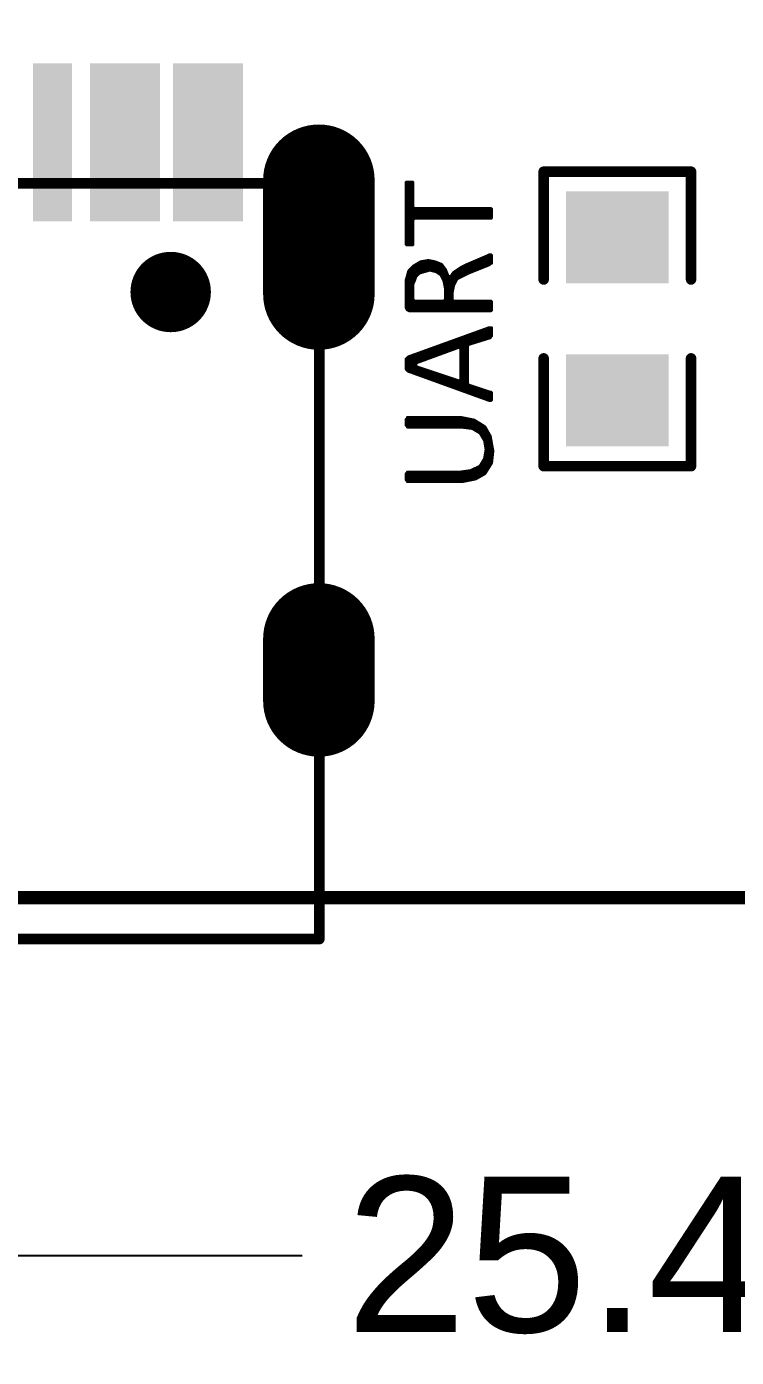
# Model space of a CAD drawing. Extents: x 17.8 to 58.4, y 21 to 93.6.
# Drawn here: x 32.4 to 39.25, y 20.96 to 33.81 of the extents above; entities that cross this region are included whole.
import ezdxf

# ---------------------------------------------------------------- set-up
doc = ezdxf.new("R2010")
doc.units = 0
doc.header["$MEASUREMENT"] = 0
doc.layers.get('0').update_dxf_attribs({"linetype": 'CONTINUOUS'})
doc.layers.get('Defpoints').update_dxf_attribs({"linetype": 'CONTINUOUS'})
doc.layers.add('SILKTOP_PHO', color=251, linetype='CONTINUOUS')
doc.styles.get("Standard").update_dxf_attribs({"font": 'arial.ttf'})
doc.dimstyles.get("Standard").update_dxf_attribs({"dimtxt": 1.5, "dimasz": 1.5, "dimexe": 0.18, "dimexo": 0, "dimgap": 0.5, "dimtad": 0, "dimtih": 1, "dimtoh": 1, "dimzin": 0, "dimdsep": 46, "dimtxsty": 'Standard', "dimcen": 0.09, "dimadec": 0, "dimazin": 0, "dimtfac": 1, "dimtofl": 0, "dimtmove": 2, "dimatfit": 3, "dimfxl": 1, "dimtolj": 1, "dimtzin": 0, "dimarcsym": 0})

# ---------------------------------------------------------------- blocks, each defined once
blk = doc.blocks.new('ROUND_1')
at = {"const_width": 0.0127}
blk.add_lwpolyline([(-0.00635, 0, 1), (0.00635, 0, 1)], format="xyb", close=True, dxfattribs=at)
blk = doc.blocks.new('ROUND_33')
at = {"const_width": 0.0508}
blk.add_lwpolyline([(-0.0254, 0, 1), (0.0254, 0, 1)], format="xyb", close=True, dxfattribs=at)
blk = doc.blocks.new('RECTANGLE_197')
blk.add_solid([(0.4953, 0.4445), (0.4953, -0.4445), (-0.4953, 0.4445), (-0.4953, -0.4445)])
blk = doc.blocks.new('RECTANGLE_35')
blk.add_solid([(0.188086, 0.763142), (0.188086, -0.763142), (-0.188086, 0.763142), (-0.188086, -0.763142)])
blk = doc.blocks.new('OBLONG_16')
at = {"const_width": 1.076196}
blk.add_lwpolyline([(0, 0.299974), (0, -0.299974)], dxfattribs=at)
at = {"const_width": 0.538098}
for points in [[(-0.269048, 0.299974, 1), (0.269048, 0.299974, 1)], [(-0.269048, -0.299974, 1), (0.269048, -0.299974, 1)]]:
    blk.add_lwpolyline(points, format="xyb", close=True, dxfattribs=at)
blk = doc.blocks.new('OBLONG_17')
at = {"const_width": 1.076196}
blk.add_lwpolyline([(0, 0.550038), (0, -0.550038)], dxfattribs=at)
at = {"const_width": 0.538098}
for points in [[(-0.269048, 0.550038, 1), (0.269048, 0.550038, 1)], [(-0.269048, -0.550038, 1), (0.269048, -0.550038, 1)]]:
    blk.add_lwpolyline(points, format="xyb", close=True, dxfattribs=at)
blk = doc.blocks.new('ROUND_265')
at = {"const_width": 0.388112}
blk.add_lwpolyline([(-0.194056, 0, 1), (0.194056, 0, 1)], format="xyb", close=True, dxfattribs=at)
blk = doc.blocks.new('*D61')
at = {"color": 0, "linetype": 'Continuous', "lineweight": -2}
for p, q in [((25.4, 51.3), (25.4, 21.764)), ((50.8, 51.3), (50.8, 21.764)), ((26.9, 21.944), (35.059, 21.944)), ((49.3, 21.944), (41.141, 21.944))]:
    blk.add_line(p, q, dxfattribs=at)
at = {"color": 0, "linetype": 'Continuous'}
for points in [[(26.9, 22.194), (26.9, 21.694), (25.4, 21.944)], [(49.3, 22.194), (49.3, 21.694), (50.8, 21.944)]]:
    blk.add_solid(points, dxfattribs=at)
at = {"layer": 'Defpoints', "color": 0, "linetype": 'Continuous'}
for p in [(25.4, 51.3), (50.8, 51.3), (50.8, 21.944)]:
    blk.add_point(p, dxfattribs=at)
at = {"color": 0, "linetype": 'Continuous', "insert": (38.1, 21.944), "char_height": 1.5, "attachment_point": 5}
blk.add_mtext('\\A1;25.40', dxfattribs=at)

msp = doc.modelspace()

# ---------------------------------------------------------------- linework, layer by layer
at = {"const_width": 0.127}
msp.add_lwpolyline([(25.900126, 25.4), (50.299874, 25.4)], dxfattribs=at)
at = {"layer": 'SILKTOP_PHO'}
for points, const_width in [([(38.8112, 32.412432), (37.3888, 32.412432)], 0.1016), ([(37.3888, 32.412432), (37.3888, 31.371032)], 0.1016), ([(38.8112, 31.371032), (38.8112, 32.412432)], 0.1016), ([(35.224974, 32.29991), (26.575004, 32.29991)], 0.1016), ([(35.224974, 24.99995), (35.224974, 32.29991)], 0.1016), ([(36.066222, 32.314134), (36.060126, 32.308038)], 0.0254), ([(36.060126, 32.308038), (36.060126, 31.709614)], 0.0254), ([(36.123372, 32.314134), (36.066222, 32.314134)], 0.0254), ([(36.068, 31.703518), (36.068, 32.314134)], 0.0254), ([(36.0934, 31.703518), (36.0934, 32.314134)], 0.0254), ([(36.1188, 31.703518), (36.1188, 32.314134)], 0.0254), ([(36.129468, 32.308038), (36.123372, 32.314134)], 0.0254), ([(36.129468, 32.069786), (36.129468, 32.308038)], 0.0254), ([(36.142168, 32.057086), (36.129468, 32.069786)], 0.0254), ([(36.881308, 32.057086), (36.142168, 32.057086)], 0.0254), ([(36.1442, 31.960566), (36.1442, 32.057086)], 0.0254), ([(36.1696, 31.960566), (36.1696, 32.057086)], 0.0254), ([(36.195, 31.960566), (36.195, 32.057086)], 0.0254), ([(36.2204, 31.960566), (36.2204, 32.057086)], 0.0254), ([(36.2458, 31.960566), (36.2458, 32.057086)], 0.0254), ([(36.2712, 31.960566), (36.2712, 32.057086)], 0.0254), ([(36.2966, 31.960566), (36.2966, 32.057086)], 0.0254), ([(36.322, 31.960566), (36.322, 32.057086)], 0.0254), ([(36.3474, 31.960566), (36.3474, 32.057086)], 0.0254), ([(36.3728, 31.960566), (36.3728, 32.057086)], 0.0254), ([(36.3982, 31.960566), (36.3982, 32.057086)], 0.0254), ([(36.4236, 31.960566), (36.4236, 32.057086)], 0.0254), ([(36.449, 31.960566), (36.449, 32.057086)], 0.0254), ([(36.4744, 31.960566), (36.4744, 32.057086)], 0.0254), ([(36.4998, 31.960566), (36.4998, 32.057086)], 0.0254), ([(36.5252, 31.960566), (36.5252, 32.057086)], 0.0254), ([(36.5506, 31.960566), (36.5506, 32.057086)], 0.0254), ([(36.576, 31.960566), (36.576, 32.057086)], 0.0254), ([(36.6014, 31.960566), (36.6014, 32.057086)], 0.0254), ([(36.6268, 31.960566), (36.6268, 32.057086)], 0.0254), ([(36.6522, 31.960566), (36.6522, 32.057086)], 0.0254), ([(36.6776, 31.960566), (36.6776, 32.057086)], 0.0254), ([(36.703, 31.960566), (36.703, 32.057086)], 0.0254), ([(36.7284, 31.960566), (36.7284, 32.057086)], 0.0254), ([(36.7538, 31.960566), (36.7538, 32.057086)], 0.0254), ([(36.7792, 31.960566), (36.7792, 32.057086)], 0.0254), ([(36.8046, 31.960566), (36.8046, 32.057086)], 0.0254), ([(36.83, 31.960566), (36.83, 32.057086)], 0.0254), ([(36.8554, 31.960566), (36.8554, 32.057086)], 0.0254), ([(36.8808, 31.960566), (36.8808, 32.057086)], 0.0254), ([(36.887404, 32.05099), (36.881308, 32.057086)], 0.0254), ([(36.887404, 31.966662), (36.887404, 32.05099)], 0.0254), ([(36.129468, 31.947866), (36.142168, 31.960566)], 0.0254), ([(36.129468, 31.709614), (36.129468, 31.947866)], 0.0254), ([(36.142168, 31.960566), (36.881308, 31.960566)], 0.0254), ([(36.881308, 31.960566), (36.887404, 31.966662)], 0.0254), ([(36.060126, 31.709614), (36.066222, 31.703518)], 0.0254), ([(36.066222, 31.703518), (36.123372, 31.703518)], 0.0254), ([(36.123372, 31.703518), (36.129468, 31.709614)], 0.0254), ([(36.862512, 31.610554), (36.838128, 31.598362)], 0.0254), ([(36.881308, 31.610554), (36.862512, 31.610554)], 0.0254), ([(36.8808, 31.526226), (36.8808, 31.610554)], 0.0254), ([(36.887404, 31.604458), (36.881308, 31.610554)], 0.0254), ([(36.13658, 31.50489), (36.08578, 31.45409)], 0.0254), ([(36.1188, 31.067502), (36.1188, 31.48711)], 0.0254), ([(36.200842, 31.543244), (36.13658, 31.50489)], 0.0254), ([(36.1442, 31.358078), (36.1442, 31.509462)], 0.0254), ([(36.1696, 31.411418), (36.1696, 31.524702)], 0.0254), ([(36.195, 31.433008), (36.195, 31.539942)], 0.0254), ([(36.277296, 31.556198), (36.200842, 31.543244)], 0.0254), ([(36.2204, 31.44012), (36.2204, 31.546546)], 0.0254), ([(36.2458, 31.447486), (36.2458, 31.550864)], 0.0254), ([(36.2712, 31.454852), (36.2712, 31.555182)], 0.0254), ([(36.341558, 31.543244), (36.277296, 31.556198)], 0.0254), ([(36.2966, 31.458916), (36.2966, 31.552134)], 0.0254), ([(36.322, 31.452566), (36.322, 31.547054)], 0.0254), ([(36.404804, 31.517844), (36.341558, 31.543244)], 0.0254), ([(36.3474, 31.446216), (36.3474, 31.540958)], 0.0254), ([(36.3728, 31.430468), (36.3728, 31.530798)], 0.0254), ([(36.3982, 31.410148), (36.3982, 31.520638)], 0.0254), ([(36.442142, 31.46806), (36.404804, 31.517844)], 0.0254), ([(36.4236, 31.359348), (36.4236, 31.492952)], 0.0254), ([(36.59505, 31.490412), (36.516818, 31.438088)], 0.0254), ([(36.648136, 31.516828), (36.59505, 31.490412)], 0.0254), ([(36.6014, 31.399988), (36.6014, 31.49346)], 0.0254), ([(36.6268, 31.412688), (36.6268, 31.50616)], 0.0254), ([(36.837366, 31.597854), (36.648136, 31.516828)], 0.0254), ([(36.6522, 31.425388), (36.6522, 31.518606)], 0.0254), ([(36.665154, 31.431992), (36.865814, 31.512256)], 0.0254), ([(36.6776, 31.436818), (36.6776, 31.529528)], 0.0254), ([(36.703, 31.446978), (36.703, 31.54045)], 0.0254), ([(36.7284, 31.457138), (36.7284, 31.551372)], 0.0254), ([(36.7538, 31.467298), (36.7538, 31.56204)], 0.0254), ([(36.7792, 31.477458), (36.7792, 31.572962)], 0.0254), ([(36.8046, 31.487618), (36.8046, 31.583884)], 0.0254), ([(36.83, 31.497778), (36.83, 31.594806)], 0.0254), ([(36.838128, 31.598362), (36.837366, 31.597854)], 0.0254), ([(36.8554, 31.507938), (36.8554, 31.606998)], 0.0254), ([(36.865814, 31.512256), (36.877498, 31.52394)], 0.0254), ([(36.877498, 31.52394), (36.886388, 31.527496)], 0.0254), ([(36.886388, 31.527496), (36.887404, 31.527496)], 0.0254), ([(36.887404, 31.527496), (36.887404, 31.604458)], 0.0254), ([(36.08578, 31.45409), (36.060126, 31.364174)], 0.0254), ([(36.060126, 31.364174), (36.060126, 31.098236)], 0.0254), ([(36.068, 31.082742), (36.068, 31.39186)], 0.0254), ([(36.0934, 31.067502), (36.0934, 31.46171)], 0.0254), ([(36.130738, 31.331154), (36.143946, 31.357316)], 0.0254), ([(36.143946, 31.357316), (36.157154, 31.397194)], 0.0254), ([(36.157154, 31.397194), (36.160202, 31.40202)], 0.0254), ([(36.160202, 31.40202), (36.18738, 31.429198)], 0.0254), ([(36.18738, 31.429198), (36.192714, 31.432246)], 0.0254), ([(36.192714, 31.432246), (36.287456, 31.459424)], 0.0254), ([(36.287456, 31.459424), (36.29406, 31.459424)], 0.0254), ([(36.29406, 31.459424), (36.348162, 31.445962)], 0.0254), ([(36.348162, 31.445962), (36.352226, 31.444184)], 0.0254), ([(36.352226, 31.444184), (36.392866, 31.41726)], 0.0254), ([(36.392866, 31.41726), (36.397184, 31.41218)], 0.0254), ([(36.397184, 31.41218), (36.424108, 31.358078)], 0.0254), ([(36.424108, 31.358078), (36.425378, 31.35503)], 0.0254), ([(36.425378, 31.35503), (36.43884, 31.287212)], 0.0254), ([(36.468812, 31.40202), (36.442142, 31.46806)], 0.0254), ([(36.449, 31.067502), (36.449, 31.451042)], 0.0254), ([(36.491164, 31.39948), (36.468812, 31.40202)], 0.0254), ([(36.4744, 31.067502), (36.4744, 31.395416)], 0.0254), ([(36.516818, 31.438088), (36.491164, 31.39948)], 0.0254), ([(36.4998, 31.067502), (36.4998, 31.412688)], 0.0254), ([(36.523168, 31.317438), (36.550346, 31.371794)], 0.0254), ([(36.5252, 31.321502), (36.5252, 31.443676)], 0.0254), ([(36.550346, 31.371794), (36.555934, 31.377382)], 0.0254), ([(36.5506, 31.372302), (36.5506, 31.460694)], 0.0254), ([(36.555934, 31.377382), (36.664138, 31.431484)], 0.0254), ([(36.576, 31.387288), (36.576, 31.477458)], 0.0254), ([(36.664138, 31.431484), (36.665154, 31.431992)], 0.0254), ([(36.129468, 31.325312), (36.130738, 31.331154)], 0.0254), ([(36.129468, 31.176468), (36.129468, 31.325312)], 0.0254), ([(36.43884, 31.287212), (36.439094, 31.284926)], 0.0254), ([(36.439094, 31.284926), (36.439094, 31.176468)], 0.0254), ([(36.508436, 31.244286), (36.50869, 31.246826)], 0.0254), ([(36.508436, 31.176468), (36.508436, 31.244286)], 0.0254), ([(36.50869, 31.246826), (36.522152, 31.31439)], 0.0254), ([(36.522152, 31.31439), (36.523168, 31.317438)], 0.0254), ([(36.060126, 31.098236), (36.07054, 31.077662)], 0.0254), ([(36.142168, 31.163768), (36.129468, 31.176468)], 0.0254), ([(36.426394, 31.163768), (36.142168, 31.163768)], 0.0254), ([(36.1442, 31.067502), (36.1442, 31.163768)], 0.0254), ([(36.1696, 31.067502), (36.1696, 31.163768)], 0.0254), ([(36.195, 31.067502), (36.195, 31.163768)], 0.0254), ([(36.2204, 31.067502), (36.2204, 31.163768)], 0.0254), ([(36.2458, 31.067502), (36.2458, 31.163768)], 0.0254), ([(36.2712, 31.067502), (36.2712, 31.163768)], 0.0254), ([(36.2966, 31.067502), (36.2966, 31.163768)], 0.0254), ([(36.322, 31.067502), (36.322, 31.163768)], 0.0254), ([(36.3474, 31.067502), (36.3474, 31.163768)], 0.0254), ([(36.3728, 31.067502), (36.3728, 31.163768)], 0.0254), ([(36.3982, 31.067502), (36.3982, 31.163768)], 0.0254), ([(36.4236, 31.067502), (36.4236, 31.163768)], 0.0254), ([(36.439094, 31.176468), (36.426394, 31.163768)], 0.0254), ([(36.521136, 31.163768), (36.508436, 31.176468)], 0.0254), ([(36.881308, 31.163768), (36.521136, 31.163768)], 0.0254), ([(36.5252, 31.067502), (36.5252, 31.163768)], 0.0254), ([(36.5506, 31.067502), (36.5506, 31.163768)], 0.0254), ([(36.576, 31.067502), (36.576, 31.163768)], 0.0254), ([(36.6014, 31.067502), (36.6014, 31.163768)], 0.0254), ([(36.6268, 31.067502), (36.6268, 31.163768)], 0.0254), ([(36.6522, 31.067502), (36.6522, 31.163768)], 0.0254), ([(36.6776, 31.067502), (36.6776, 31.163768)], 0.0254), ([(36.703, 31.067502), (36.703, 31.163768)], 0.0254), ([(36.7284, 31.067502), (36.7284, 31.163768)], 0.0254), ([(36.7538, 31.067502), (36.7538, 31.163768)], 0.0254), ([(36.7792, 31.067502), (36.7792, 31.163768)], 0.0254), ([(36.8046, 31.067502), (36.8046, 31.163768)], 0.0254), ([(36.83, 31.067502), (36.83, 31.163768)], 0.0254), ([(36.8554, 31.067502), (36.8554, 31.163768)], 0.0254), ([(36.8808, 31.067502), (36.8808, 31.163768)], 0.0254), ([(36.887404, 31.157672), (36.881308, 31.163768)], 0.0254), ([(36.887404, 31.073598), (36.887404, 31.157672)], 0.0254), ([(36.07054, 31.077662), (36.091114, 31.067502)], 0.0254), ([(36.091114, 31.067502), (36.881308, 31.067502)], 0.0254), ([(36.881308, 31.067502), (36.887404, 31.073598)], 0.0254), ([(36.86175, 30.90672), (36.081462, 30.624272)], 0.0254), ([(36.6776, 30.745684), (36.6776, 30.840172)], 0.0254), ([(36.703, 30.753558), (36.703, 30.849316)], 0.0254), ([(36.7284, 30.761432), (36.7284, 30.85846)], 0.0254), ([(36.7538, 30.76956), (36.7538, 30.867604)], 0.0254), ([(36.7792, 30.777434), (36.7792, 30.877002)], 0.0254), ([(36.8046, 30.785308), (36.8046, 30.886146)], 0.0254), ([(36.83, 30.793182), (36.83, 30.89529)], 0.0254), ([(36.8554, 30.80131), (36.8554, 30.904434)], 0.0254), ([(36.887404, 30.90672), (36.86175, 30.90672)], 0.0254), ([(36.8808, 30.822646), (36.8808, 30.90672)], 0.0254), ([(36.887404, 30.823916), (36.887404, 30.90672)], 0.0254), ([(36.164774, 30.565852), (36.57092, 30.71495)], 0.0254), ([(36.322, 30.62351), (36.322, 30.711394)], 0.0254), ([(36.3474, 30.632908), (36.3474, 30.720538)], 0.0254), ([(36.3728, 30.642306), (36.3728, 30.729682)], 0.0254), ([(36.3982, 30.65145), (36.3982, 30.738826)], 0.0254), ([(36.4236, 30.660848), (36.4236, 30.748224)], 0.0254), ([(36.449, 30.670246), (36.449, 30.757368)], 0.0254), ([(36.4744, 30.67939), (36.4744, 30.766512)], 0.0254), ([(36.4998, 30.688788), (36.4998, 30.775656)], 0.0254), ([(36.5252, 30.698186), (36.5252, 30.7848)], 0.0254), ([(36.5506, 30.70733), (36.5506, 30.794198)], 0.0254), ([(36.57092, 30.71495), (36.587938, 30.703012)], 0.0254), ([(36.576, 30.715712), (36.576, 30.803342)], 0.0254), ([(36.6014, 30.295596), (36.6014, 30.812486)], 0.0254), ([(36.6268, 30.286452), (36.6268, 30.82163)], 0.0254), ([(36.6522, 30.277308), (36.6522, 30.831028)], 0.0254), ([(36.65728, 30.729936), (36.66617, 30.742128)], 0.0254), ([(36.65728, 30.364684), (36.65728, 30.729936)], 0.0254), ([(36.66617, 30.742128), (36.873688, 30.806898)], 0.0254), ([(36.873688, 30.811216), (36.886388, 30.823916)], 0.0254), ([(36.873688, 30.806898), (36.873688, 30.811216)], 0.0254), ([(36.886388, 30.823916), (36.887404, 30.823916)], 0.0254), ([(36.081462, 30.624272), (36.060126, 30.602936)], 0.0254), ([(36.060126, 30.602936), (36.060126, 30.505146)], 0.0254), ([(36.068, 30.497272), (36.068, 30.61081)], 0.0254), ([(36.0934, 30.479492), (36.0934, 30.62859)], 0.0254), ([(36.1188, 30.470348), (36.1188, 30.637734)], 0.0254), ([(36.1442, 30.461204), (36.1442, 30.646878)], 0.0254), ([(36.1696, 30.56763), (36.1696, 30.656276)], 0.0254), ([(36.195, 30.577028), (36.195, 30.66542)], 0.0254), ([(36.2204, 30.586426), (36.2204, 30.674564)], 0.0254), ([(36.2458, 30.59557), (36.2458, 30.683708)], 0.0254), ([(36.2712, 30.604968), (36.2712, 30.692852)], 0.0254), ([(36.2966, 30.614366), (36.2966, 30.70225)], 0.0254), ([(36.587938, 30.703012), (36.587938, 30.40507)], 0.0254), ([(37.3888, 29.567632), (37.3888, 30.609032)], 0.1016), ([(38.8112, 30.609032), (38.8112, 29.567632)], 0.1016), ([(36.060126, 30.505146), (36.081462, 30.48381)], 0.0254), ([(36.081462, 30.48381), (36.86175, 30.201362)], 0.0254), ([(36.156646, 30.554168), (36.164774, 30.565852)], 0.0254), ([(36.156646, 30.540452), (36.156646, 30.554168)], 0.0254), ([(36.165282, 30.528514), (36.156646, 30.540452)], 0.0254), ([(36.571174, 30.393132), (36.165282, 30.528514)], 0.0254), ([(36.1696, 30.451806), (36.1696, 30.52699)], 0.0254), ([(36.195, 30.442662), (36.195, 30.518608)], 0.0254), ([(36.2204, 30.433518), (36.2204, 30.509972)], 0.0254), ([(36.2458, 30.424374), (36.2458, 30.50159)], 0.0254), ([(36.2712, 30.41523), (36.2712, 30.493208)], 0.0254), ([(36.2966, 30.405832), (36.2966, 30.484572)], 0.0254), ([(36.322, 30.396688), (36.322, 30.47619)], 0.0254), ([(36.3474, 30.387544), (36.3474, 30.467808)], 0.0254), ([(36.3728, 30.3784), (36.3728, 30.459172)], 0.0254), ([(36.3982, 30.369256), (36.3982, 30.45079)], 0.0254), ([(36.4236, 30.359858), (36.4236, 30.442408)], 0.0254), ([(36.449, 30.350714), (36.449, 30.433772)], 0.0254), ([(36.4744, 30.34157), (36.4744, 30.42539)], 0.0254), ([(36.4998, 30.332426), (36.4998, 30.417008)], 0.0254), ([(36.5252, 30.323282), (36.5252, 30.408372)], 0.0254), ([(36.5506, 30.313884), (36.5506, 30.39999)], 0.0254), ([(36.587938, 30.40507), (36.571174, 30.393132)], 0.0254), ([(36.576, 30.30474), (36.576, 30.392624)], 0.0254), ([(36.665916, 30.352492), (36.65728, 30.364684)], 0.0254), ([(36.868862, 30.284928), (36.665916, 30.352492)], 0.0254), ([(36.6776, 30.26791), (36.6776, 30.348682)], 0.0254), ([(36.703, 30.258766), (36.703, 30.3403)], 0.0254), ([(36.7284, 30.249622), (36.7284, 30.331664)], 0.0254), ([(36.7538, 30.240478), (36.7538, 30.323282)], 0.0254), ([(36.7792, 30.231334), (36.7792, 30.3149)], 0.0254), ([(36.8046, 30.221936), (36.8046, 30.306264)], 0.0254), ([(36.83, 30.212792), (36.83, 30.297882)], 0.0254), ([(36.8554, 30.203648), (36.8554, 30.2895)], 0.0254), ([(36.86175, 30.201362), (36.881308, 30.201362)], 0.0254), ([(36.872926, 30.284166), (36.868862, 30.284928)], 0.0254), ([(36.881308, 30.284166), (36.872926, 30.284166)], 0.0254), ([(36.8808, 30.201362), (36.8808, 30.284166)], 0.0254), ([(36.887404, 30.27807), (36.881308, 30.284166)], 0.0254), ([(36.881308, 30.201362), (36.887404, 30.207458)], 0.0254), ([(36.887404, 30.207458), (36.887404, 30.27807)], 0.0254), ([(36.070032, 30.030928), (36.060126, 30.021022)], 0.0254), ([(36.060126, 30.021022), (36.060126, 29.963872)], 0.0254), ([(36.060126, 29.963872), (36.070032, 29.953966)], 0.0254), ([(36.068, 29.955998), (36.068, 30.028896)], 0.0254), ([(36.073588, 30.039818), (36.070032, 30.030928)], 0.0254), ([(36.070032, 29.953966), (36.073588, 29.945076)], 0.0254), ([(36.58743, 30.04058), (36.073588, 30.04058)], 0.0254), ([(36.073588, 30.04058), (36.073588, 30.039818)], 0.0254), ([(36.073588, 29.945076), (36.073588, 29.944314)], 0.0254), ([(36.073588, 29.944314), (36.5887, 29.944314)], 0.0254), ([(36.0934, 29.944314), (36.0934, 30.04058)], 0.0254), ([(36.1188, 29.944314), (36.1188, 30.04058)], 0.0254), ([(36.1442, 29.944314), (36.1442, 30.04058)], 0.0254), ([(36.1696, 29.944314), (36.1696, 30.04058)], 0.0254), ([(36.195, 29.944314), (36.195, 30.04058)], 0.0254), ([(36.2204, 29.944314), (36.2204, 30.04058)], 0.0254), ([(36.2458, 29.944314), (36.2458, 30.04058)], 0.0254), ([(36.2712, 29.944314), (36.2712, 30.04058)], 0.0254), ([(36.2966, 29.944314), (36.2966, 30.04058)], 0.0254), ([(36.322, 29.944314), (36.322, 30.04058)], 0.0254), ([(36.3474, 29.944314), (36.3474, 30.04058)], 0.0254), ([(36.3728, 29.944314), (36.3728, 30.04058)], 0.0254), ([(36.3982, 29.944314), (36.3982, 30.04058)], 0.0254), ([(36.4236, 29.944314), (36.4236, 30.04058)], 0.0254), ([(36.449, 29.944314), (36.449, 30.04058)], 0.0254), ([(36.4744, 29.944314), (36.4744, 30.04058)], 0.0254), ([(36.4998, 29.944314), (36.4998, 30.04058)], 0.0254), ([(36.5252, 29.944314), (36.5252, 30.04058)], 0.0254), ([(36.5506, 29.944314), (36.5506, 30.04058)], 0.0254), ([(36.576, 29.944314), (36.576, 30.04058)], 0.0254), ([(36.719256, 30.014164), (36.58743, 30.04058)], 0.0254), ([(36.5887, 29.944314), (36.590224, 29.94406)], 0.0254), ([(36.590224, 29.94406), (36.698682, 29.930598)], 0.0254), ([(36.6014, 29.94279), (36.6014, 30.037786)], 0.0254), ([(36.6268, 29.939488), (36.6268, 30.032706)], 0.0254), ([(36.6522, 29.93644), (36.6522, 30.027626)], 0.0254), ([(36.6776, 29.933138), (36.6776, 30.022546)], 0.0254), ([(36.703, 29.929328), (36.703, 30.017466)], 0.0254), ([(36.822888, 29.949648), (36.719256, 30.014164)], 0.0254), ([(36.7284, 29.914088), (36.7284, 30.008576)], 0.0254), ([(36.7538, 29.898848), (36.7538, 29.992828)], 0.0254), ([(36.7792, 29.877766), (36.7792, 29.976826)], 0.0254), ([(36.8046, 29.835602), (36.8046, 29.961078)], 0.0254), ([(36.87445, 29.859478), (36.822888, 29.949648)], 0.0254), ([(36.83, 29.738574), (36.83, 29.937202)], 0.0254), ([(36.698682, 29.930598), (36.703508, 29.92882)], 0.0254), ([(36.703508, 29.92882), (36.771326, 29.88818)], 0.0254), ([(36.771326, 29.88818), (36.775644, 29.883862)], 0.0254), ([(36.775644, 29.883862), (36.816284, 29.816298)], 0.0254), ([(36.816284, 29.816298), (36.817808, 29.811726)], 0.0254), ([(36.817808, 29.811726), (36.83127, 29.7307)], 0.0254), ([(36.8554, 29.545788), (36.8554, 29.892752)], 0.0254), ([(36.900612, 29.714444), (36.87445, 29.859478)], 0.0254), ([(36.8808, 29.586428), (36.8808, 29.824172)], 0.0254), ([(36.83127, 29.726382), (36.817808, 29.645356)], 0.0254), ([(36.83, 29.505148), (36.83, 29.718508)], 0.0254), ([(36.83127, 29.7307), (36.83127, 29.726382)], 0.0254), ([(36.887658, 29.597604), (36.900612, 29.714444)], 0.0254), ([(36.77031, 29.568394), (36.68903, 29.527754)], 0.0254), ([(36.7538, 29.454602), (36.7538, 29.560012)], 0.0254), ([(36.775644, 29.57322), (36.77031, 29.568394)], 0.0254), ([(36.816284, 29.640784), (36.775644, 29.57322)], 0.0254), ([(36.7792, 29.469334), (36.7792, 29.579316)], 0.0254), ([(36.8046, 29.483812), (36.8046, 29.62148)], 0.0254), ([(36.817808, 29.645356), (36.816284, 29.640784)], 0.0254), ([(36.823142, 29.49448), (36.887658, 29.597604)], 0.0254), ([(38.8112, 29.567632), (37.3888, 29.567632)], 0.1016), ([(36.070032, 29.503116), (36.060126, 29.49321)], 0.0254), ([(36.060126, 29.49321), (36.060126, 29.43606)], 0.0254), ([(36.060126, 29.43606), (36.070032, 29.426154)], 0.0254), ([(36.068, 29.428186), (36.068, 29.501084)], 0.0254), ([(36.073588, 29.512006), (36.070032, 29.503116)], 0.0254), ([(36.070032, 29.426154), (36.073588, 29.417264)], 0.0254), ([(36.5887, 29.512768), (36.073588, 29.512768)], 0.0254), ([(36.073588, 29.512768), (36.073588, 29.512006)], 0.0254), ([(36.0934, 29.416502), (36.0934, 29.512768)], 0.0254), ([(36.1188, 29.416502), (36.1188, 29.512768)], 0.0254), ([(36.1442, 29.416502), (36.1442, 29.512768)], 0.0254), ([(36.1696, 29.416502), (36.1696, 29.512768)], 0.0254), ([(36.195, 29.416502), (36.195, 29.512768)], 0.0254), ([(36.2204, 29.416502), (36.2204, 29.512768)], 0.0254), ([(36.2458, 29.416502), (36.2458, 29.512768)], 0.0254), ([(36.2712, 29.416502), (36.2712, 29.512768)], 0.0254), ([(36.2966, 29.416502), (36.2966, 29.512768)], 0.0254), ([(36.322, 29.416502), (36.322, 29.512768)], 0.0254), ([(36.3474, 29.416502), (36.3474, 29.512768)], 0.0254), ([(36.3728, 29.416502), (36.3728, 29.512768)], 0.0254), ([(36.3982, 29.416502), (36.3982, 29.512768)], 0.0254), ([(36.4236, 29.416502), (36.4236, 29.512768)], 0.0254), ([(36.449, 29.416502), (36.449, 29.512768)], 0.0254), ([(36.4744, 29.416502), (36.4744, 29.512768)], 0.0254), ([(36.4998, 29.416502), (36.4998, 29.512768)], 0.0254), ([(36.5252, 29.416502), (36.5252, 29.512768)], 0.0254), ([(36.5506, 29.416502), (36.5506, 29.512768)], 0.0254), ([(36.576, 29.416502), (36.576, 29.512768)], 0.0254), ([(36.590478, 29.513022), (36.5887, 29.512768)], 0.0254), ([(36.68522, 29.526484), (36.590478, 29.513022)], 0.0254), ([(36.601146, 29.416502), (36.732972, 29.442918)], 0.0254), ([(36.6014, 29.416502), (36.6014, 29.514546)], 0.0254), ([(36.6268, 29.421582), (36.6268, 29.518102)], 0.0254), ([(36.6522, 29.426662), (36.6522, 29.521912)], 0.0254), ([(36.6776, 29.431742), (36.6776, 29.525468)], 0.0254), ([(36.68903, 29.527754), (36.68522, 29.526484)], 0.0254), ([(36.703, 29.436822), (36.703, 29.534612)], 0.0254), ([(36.7284, 29.441902), (36.7284, 29.547312)], 0.0254), ([(36.732972, 29.442918), (36.823142, 29.49448)], 0.0254), ([(36.073588, 29.417264), (36.073588, 29.416502)], 0.0254), ([(36.073588, 29.416502), (36.601146, 29.416502)], 0.0254), ([(25.900126, 25.4), (50.299874, 25.4)], 0.127), ([(26.575004, 24.99995), (35.224974, 24.99995)], 0.1016)]:
    msp.add_lwpolyline(points, dxfattribs=dict(at, const_width=const_width))

# ---------------------------------------------------------------- block references
for name, p in [('RECTANGLE_35', (32.649922, 32.69488)), ('RECTANGLE_35', (33.200086, 32.69488)), ('RECTANGLE_35', (33.50006, 32.69488)), ('RECTANGLE_35', (33.999932, 32.69488)), ('RECTANGLE_35', (34.299906, 32.69488)), ('OBLONG_17', (35.219894, 31.779972)), ('RECTANGLE_197', (38.1, 31.777432)), ('ROUND_265', (33.789874, 31.249874)), ('RECTANGLE_197', (38.1, 30.202632)), ('OBLONG_16', (35.219894, 27.599894))]:
    msp.add_blockref(name, p)
for name, p in [('ROUND_33', (37.3888, 32.412432)), ('ROUND_33', (38.8112, 32.412432)), ('ROUND_33', (35.224974, 32.29991)), ('ROUND_1', (36.060126, 32.308038)), ('ROUND_1', (36.066222, 32.314134)), ('ROUND_1', (36.068, 32.314134)), ('ROUND_1', (36.0934, 32.314134)), ('ROUND_1', (36.1188, 32.314134)), ('ROUND_1', (36.123372, 32.314134)), ('ROUND_1', (36.129468, 32.308038)), ('ROUND_1', (36.129468, 32.069786)), ('ROUND_1', (36.142168, 32.057086)), ('ROUND_1', (36.1442, 32.057086)), ('ROUND_1', (36.1696, 32.057086)), ('ROUND_1', (36.195, 32.057086)), ('ROUND_1', (36.2204, 32.057086)), ('ROUND_1', (36.2458, 32.057086)), ('ROUND_1', (36.2712, 32.057086)), ('ROUND_1', (36.2966, 32.057086)), ('ROUND_1', (36.322, 32.057086)), ('ROUND_1', (36.3474, 32.057086)), ('ROUND_1', (36.3728, 32.057086)), ('ROUND_1', (36.3982, 32.057086)), ('ROUND_1', (36.4236, 32.057086)), ('ROUND_1', (36.449, 32.057086)), ('ROUND_1', (36.4744, 32.057086)), ('ROUND_1', (36.4998, 32.057086)), ('ROUND_1', (36.5252, 32.057086)), ('ROUND_1', (36.5506, 32.057086)), ('ROUND_1', (36.576, 32.057086)), ('ROUND_1', (36.6014, 32.057086)), ('ROUND_1', (36.6268, 32.057086)), ('ROUND_1', (36.6522, 32.057086)), ('ROUND_1', (36.6776, 32.057086)), ('ROUND_1', (36.703, 32.057086)), ('ROUND_1', (36.7284, 32.057086)), ('ROUND_1', (36.7538, 32.057086)), ('ROUND_1', (36.7792, 32.057086)), ('ROUND_1', (36.8046, 32.057086)), ('ROUND_1', (36.83, 32.057086)), ('ROUND_1', (36.8554, 32.057086)), ('ROUND_1', (36.8808, 32.057086)), ('ROUND_1', (36.881308, 32.057086)), ('ROUND_1', (36.887404, 32.05099)), ('ROUND_1', (36.887404, 32.05099)), ('ROUND_1', (36.129468, 31.947866)), ('ROUND_1', (36.142168, 31.960566)), ('ROUND_1', (36.1442, 31.960566)), ('ROUND_1', (36.1696, 31.960566)), ('ROUND_1', (36.195, 31.960566)), ('ROUND_1', (36.2204, 31.960566)), ('ROUND_1', (36.2458, 31.960566)), ('ROUND_1', (36.2712, 31.960566)), ('ROUND_1', (36.2966, 31.960566)), ('ROUND_1', (36.322, 31.960566)), ('ROUND_1', (36.3474, 31.960566)), ('ROUND_1', (36.3728, 31.960566)), ('ROUND_1', (36.3982, 31.960566)), ('ROUND_1', (36.4236, 31.960566)), ('ROUND_1', (36.449, 31.960566)), ('ROUND_1', (36.4744, 31.960566)), ('ROUND_1', (36.4998, 31.960566)), ('ROUND_1', (36.5252, 31.960566)), ('ROUND_1', (36.5506, 31.960566)), ('ROUND_1', (36.576, 31.960566)), ('ROUND_1', (36.6014, 31.960566)), ('ROUND_1', (36.6268, 31.960566)), ('ROUND_1', (36.6522, 31.960566)), ('ROUND_1', (36.6776, 31.960566)), ('ROUND_1', (36.703, 31.960566)), ('ROUND_1', (36.7284, 31.960566)), ('ROUND_1', (36.7538, 31.960566)), ('ROUND_1', (36.7792, 31.960566)), ('ROUND_1', (36.8046, 31.960566)), ('ROUND_1', (36.83, 31.960566)), ('ROUND_1', (36.8554, 31.960566)), ('ROUND_1', (36.8808, 31.960566)), ('ROUND_1', (36.881308, 31.960566)), ('ROUND_1', (36.887404, 31.966662)), ('ROUND_1', (36.060126, 31.709614)), ('ROUND_1', (36.066222, 31.703518)), ('ROUND_1', (36.068, 31.703518)), ('ROUND_1', (36.0934, 31.703518)), ('ROUND_1', (36.1188, 31.703518)), ('ROUND_1', (36.123372, 31.703518)), ('ROUND_1', (36.129468, 31.709614)), ('ROUND_1', (36.862512, 31.610554)), ('ROUND_1', (36.8808, 31.610554)), ('ROUND_1', (36.881308, 31.610554)), ('ROUND_1', (36.1188, 31.48711)), ('ROUND_1', (36.13658, 31.50489)), ('ROUND_1', (36.1442, 31.509462)), ('ROUND_1', (36.1696, 31.524702)), ('ROUND_1', (36.195, 31.539942)), ('ROUND_1', (36.200842, 31.543244)), ('ROUND_1', (36.2204, 31.546546)), ('ROUND_1', (36.2458, 31.550864)), ('ROUND_1', (36.2712, 31.555182)), ('ROUND_1', (36.277296, 31.556198)), ('ROUND_1', (36.2966, 31.552134)), ('ROUND_1', (36.322, 31.547054)), ('ROUND_1', (36.341558, 31.543244)), ('ROUND_1', (36.3474, 31.540958)), ('ROUND_1', (36.3728, 31.530798)), ('ROUND_1', (36.3982, 31.520638)), ('ROUND_1', (36.404804, 31.517844)), ('ROUND_1', (36.4236, 31.492952)), ('ROUND_1', (36.59505, 31.490412)), ('ROUND_1', (36.6014, 31.49346)), ('ROUND_1', (36.6268, 31.50616)), ('ROUND_1', (36.648136, 31.516828)), ('ROUND_1', (36.6522, 31.518606)), ('ROUND_1', (36.6776, 31.529528)), ('ROUND_1', (36.703, 31.54045)), ('ROUND_1', (36.7284, 31.551372)), ('ROUND_1', (36.7538, 31.56204)), ('ROUND_1', (36.7792, 31.572962)), ('ROUND_1', (36.8046, 31.583884)), ('ROUND_1', (36.8046, 31.487618)), ('ROUND_1', (36.83, 31.594806)), ('ROUND_1', (36.83, 31.497778)), ('ROUND_1', (36.837366, 31.597854)), ('ROUND_1', (36.838128, 31.598362)), ('ROUND_1', (36.8554, 31.606998)), ('ROUND_1', (36.8554, 31.507938)), ('ROUND_1', (36.865814, 31.512256)), ('ROUND_1', (36.877498, 31.52394)), ('ROUND_1', (36.8808, 31.526226)), ('ROUND_1', (36.886388, 31.527496)), ('ROUND_1', (36.887404, 31.604458)), ('ROUND_1', (36.887404, 31.604458)), ('ROUND_1', (36.887404, 31.527496)), ('ROUND_1', (36.060126, 31.364174)), ('ROUND_1', (36.068, 31.39186)), ('ROUND_1', (36.08578, 31.45409)), ('ROUND_1', (36.0934, 31.46171)), ('ROUND_1', (36.143946, 31.357316)), ('ROUND_1', (36.1442, 31.358078)), ('ROUND_1', (36.157154, 31.397194)), ('ROUND_1', (36.160202, 31.40202)), ('ROUND_1', (36.1696, 31.411418)), ('ROUND_1', (36.18738, 31.429198)), ('ROUND_1', (36.192714, 31.432246)), ('ROUND_1', (36.195, 31.433008)), ('ROUND_1', (36.2204, 31.44012)), ('ROUND_1', (36.2458, 31.447486)), ('ROUND_1', (36.2712, 31.454852)), ('ROUND_1', (36.287456, 31.459424)), ('ROUND_1', (36.29406, 31.459424)), ('ROUND_1', (36.2966, 31.458916)), ('ROUND_1', (36.322, 31.452566)), ('ROUND_1', (36.3474, 31.446216)), ('ROUND_1', (36.348162, 31.445962)), ('ROUND_1', (36.352226, 31.444184)), ('ROUND_1', (36.3728, 31.430468)), ('ROUND_1', (36.392866, 31.41726)), ('ROUND_1', (36.397184, 31.41218)), ('ROUND_1', (36.3982, 31.410148)), ('ROUND_1', (36.4236, 31.359348)), ('ROUND_1', (36.424108, 31.358078)), ('ROUND_1', (36.425378, 31.35503)), ('ROUND_1', (36.442142, 31.46806)), ('ROUND_1', (36.449, 31.451042)), ('ROUND_1', (36.468812, 31.40202)), ('ROUND_1', (36.4744, 31.395416)), ('ROUND_1', (36.491164, 31.39948)), ('ROUND_1', (36.4998, 31.412688)), ('ROUND_1', (36.516818, 31.438088)), ('ROUND_1', (36.5252, 31.443676)), ('ROUND_1', (36.550346, 31.371794)), ('ROUND_1', (36.5506, 31.460694)), ('ROUND_1', (36.5506, 31.372302)), ('ROUND_1', (36.555934, 31.377382)), ('ROUND_1', (36.576, 31.477458)), ('ROUND_1', (36.576, 31.387288)), ('ROUND_1', (36.6014, 31.399988)), ('ROUND_1', (36.6268, 31.412688)), ('ROUND_1', (36.6522, 31.425388)), ('ROUND_1', (36.664138, 31.431484)), ('ROUND_1', (36.665154, 31.431992)), ('ROUND_1', (36.6776, 31.436818)), ('ROUND_1', (36.703, 31.446978)), ('ROUND_1', (36.7284, 31.457138)), ('ROUND_1', (36.7538, 31.467298)), ('ROUND_1', (36.7792, 31.477458)), ('ROUND_33', (37.3888, 31.371032)), ('ROUND_33', (38.8112, 31.371032)), ('ROUND_1', (36.129468, 31.325312)), ('ROUND_1', (36.130738, 31.331154)), ('ROUND_1', (36.43884, 31.287212)), ('ROUND_1', (36.439094, 31.284926)), ('ROUND_1', (36.439094, 31.284926)), ('ROUND_1', (36.508436, 31.244286)), ('ROUND_1', (36.50869, 31.246826)), ('ROUND_1', (36.522152, 31.31439)), ('ROUND_1', (36.523168, 31.317438)), ('ROUND_1', (36.523168, 31.317438)), ('ROUND_1', (36.5252, 31.321502)), ('ROUND_1', (36.060126, 31.098236)), ('ROUND_1', (36.129468, 31.176468)), ('ROUND_1', (36.142168, 31.163768)), ('ROUND_1', (36.1442, 31.163768)), ('ROUND_1', (36.1696, 31.163768)), ('ROUND_1', (36.195, 31.163768)), ('ROUND_1', (36.2204, 31.163768)), ('ROUND_1', (36.2458, 31.163768)), ('ROUND_1', (36.2712, 31.163768)), ('ROUND_1', (36.2966, 31.163768)), ('ROUND_1', (36.322, 31.163768)), ('ROUND_1', (36.3474, 31.163768)), ('ROUND_1', (36.3728, 31.163768)), ('ROUND_1', (36.3982, 31.163768)), ('ROUND_1', (36.4236, 31.163768)), ('ROUND_1', (36.426394, 31.163768)), ('ROUND_1', (36.439094, 31.176468)), ('ROUND_1', (36.508436, 31.176468)), ('ROUND_1', (36.521136, 31.163768)), ('ROUND_1', (36.5252, 31.163768)), ('ROUND_1', (36.5506, 31.163768)), ('ROUND_1', (36.576, 31.163768)), ('ROUND_1', (36.6014, 31.163768)), ('ROUND_1', (36.6268, 31.163768)), ('ROUND_1', (36.6522, 31.163768)), ('ROUND_1', (36.6776, 31.163768)), ('ROUND_1', (36.703, 31.163768)), ('ROUND_1', (36.7284, 31.163768)), ('ROUND_1', (36.7538, 31.163768)), ('ROUND_1', (36.7792, 31.163768)), ('ROUND_1', (36.8046, 31.163768)), ('ROUND_1', (36.83, 31.163768)), ('ROUND_1', (36.8554, 31.163768)), ('ROUND_1', (36.8808, 31.163768)), ('ROUND_1', (36.881308, 31.163768)), ('ROUND_1', (36.887404, 31.157672)), ('ROUND_1', (36.068, 31.082742)), ('ROUND_1', (36.07054, 31.077662)), ('ROUND_1', (36.091114, 31.067502)), ('ROUND_1', (36.0934, 31.067502)), ('ROUND_1', (36.1188, 31.067502)), ('ROUND_1', (36.1442, 31.067502)), ('ROUND_1', (36.1696, 31.067502)), ('ROUND_1', (36.195, 31.067502)), ('ROUND_1', (36.2204, 31.067502)), ('ROUND_1', (36.2458, 31.067502)), ('ROUND_1', (36.2712, 31.067502)), ('ROUND_1', (36.2966, 31.067502)), ('ROUND_1', (36.322, 31.067502)), ('ROUND_1', (36.3474, 31.067502)), ('ROUND_1', (36.3728, 31.067502)), ('ROUND_1', (36.3982, 31.067502)), ('ROUND_1', (36.4236, 31.067502)), ('ROUND_1', (36.449, 31.067502)), ('ROUND_1', (36.4744, 31.067502)), ('ROUND_1', (36.4998, 31.067502)), ('ROUND_1', (36.5252, 31.067502)), ('ROUND_1', (36.5506, 31.067502)), ('ROUND_1', (36.576, 31.067502)), ('ROUND_1', (36.6014, 31.067502)), ('ROUND_1', (36.6268, 31.067502)), ('ROUND_1', (36.6522, 31.067502)), ('ROUND_1', (36.6776, 31.067502)), ('ROUND_1', (36.703, 31.067502)), ('ROUND_1', (36.7284, 31.067502)), ('ROUND_1', (36.7538, 31.067502)), ('ROUND_1', (36.7792, 31.067502)), ('ROUND_1', (36.8046, 31.067502)), ('ROUND_1', (36.83, 31.067502)), ('ROUND_1', (36.8554, 31.067502)), ('ROUND_1', (36.8808, 31.067502)), ('ROUND_1', (36.881308, 31.067502)), ('ROUND_1', (36.887404, 31.073598)), ('ROUND_1', (36.6776, 30.840172)), ('ROUND_1', (36.703, 30.849316)), ('ROUND_1', (36.7284, 30.85846)), ('ROUND_1', (36.7538, 30.867604)), ('ROUND_1', (36.7792, 30.877002)), ('ROUND_1', (36.8046, 30.886146)), ('ROUND_1', (36.83, 30.89529)), ('ROUND_1', (36.8554, 30.904434)), ('ROUND_1', (36.86175, 30.90672)), ('ROUND_1', (36.8808, 30.90672)), ('ROUND_1', (36.887404, 30.90672)), ('ROUND_1', (36.887404, 30.90672)), ('ROUND_1', (36.322, 30.711394)), ('ROUND_1', (36.3474, 30.720538)), ('ROUND_1', (36.3728, 30.729682)), ('ROUND_1', (36.3982, 30.738826)), ('ROUND_1', (36.4236, 30.748224)), ('ROUND_1', (36.449, 30.757368)), ('ROUND_1', (36.4744, 30.766512)), ('ROUND_1', (36.4998, 30.775656)), ('ROUND_1', (36.5252, 30.7848)), ('ROUND_1', (36.5506, 30.794198)), ('ROUND_1', (36.57092, 30.71495)), ('ROUND_1', (36.576, 30.803342)), ('ROUND_1', (36.576, 30.715712)), ('ROUND_1', (36.6014, 30.812486)), ('ROUND_1', (36.6268, 30.82163)), ('ROUND_1', (36.6522, 30.831028)), ('ROUND_1', (36.65728, 30.729936)), ('ROUND_1', (36.66617, 30.742128)), ('ROUND_1', (36.6776, 30.745684)), ('ROUND_1', (36.703, 30.753558)), ('ROUND_1', (36.7284, 30.761432)), ('ROUND_1', (36.7538, 30.76956)), ('ROUND_1', (36.7792, 30.777434)), ('ROUND_1', (36.8046, 30.785308)), ('ROUND_1', (36.83, 30.793182)), ('ROUND_1', (36.8554, 30.80131)), ('ROUND_1', (36.873688, 30.811216)), ('ROUND_1', (36.873688, 30.806898)), ('ROUND_1', (36.8808, 30.822646)), ('ROUND_1', (36.886388, 30.823916)), ('ROUND_1', (36.887404, 30.823916)), ('ROUND_1', (36.060126, 30.602936)), ('ROUND_1', (36.068, 30.61081)), ('ROUND_1', (36.081462, 30.624272)), ('ROUND_1', (36.0934, 30.62859)), ('ROUND_1', (36.1188, 30.637734)), ('ROUND_1', (36.1442, 30.646878)), ('ROUND_1', (36.1696, 30.656276)), ('ROUND_1', (36.195, 30.66542)), ('ROUND_1', (36.2204, 30.674564)), ('ROUND_1', (36.2204, 30.586426)), ('ROUND_1', (36.2458, 30.683708)), ('ROUND_1', (36.2458, 30.59557)), ('ROUND_1', (36.2712, 30.692852)), ('ROUND_1', (36.2712, 30.604968)), ('ROUND_1', (36.2966, 30.70225)), ('ROUND_1', (36.2966, 30.614366)), ('ROUND_1', (36.322, 30.62351)), ('ROUND_1', (36.3474, 30.632908)), ('ROUND_1', (36.3728, 30.642306)), ('ROUND_1', (36.3982, 30.65145)), ('ROUND_1', (36.4236, 30.660848)), ('ROUND_1', (36.449, 30.670246)), ('ROUND_1', (36.4744, 30.67939)), ('ROUND_1', (36.4998, 30.688788)), ('ROUND_1', (36.5252, 30.698186)), ('ROUND_1', (36.5506, 30.70733)), ('ROUND_1', (36.587938, 30.703012)), ('ROUND_1', (36.587938, 30.703012)), ('ROUND_33', (37.3888, 30.609032)), ('ROUND_33', (38.8112, 30.609032)), ('ROUND_1', (36.060126, 30.505146)), ('ROUND_1', (36.068, 30.497272)), ('ROUND_1', (36.081462, 30.48381)), ('ROUND_1', (36.0934, 30.479492)), ('ROUND_1', (36.1188, 30.470348)), ('ROUND_1', (36.1442, 30.461204)), ('ROUND_1', (36.156646, 30.554168)), ('ROUND_1', (36.156646, 30.540452)), ('ROUND_1', (36.164774, 30.565852)), ('ROUND_1', (36.165282, 30.528514)), ('ROUND_1', (36.1696, 30.56763)), ('ROUND_1', (36.1696, 30.52699)), ('ROUND_1', (36.1696, 30.451806)), ('ROUND_1', (36.195, 30.577028)), ('ROUND_1', (36.195, 30.518608)), ('ROUND_1', (36.2204, 30.509972)), ('ROUND_1', (36.2458, 30.50159)), ('ROUND_1', (36.2712, 30.493208)), ('ROUND_1', (36.2966, 30.484572)), ('ROUND_1', (36.322, 30.47619)), ('ROUND_1', (36.3474, 30.467808)), ('ROUND_1', (36.3728, 30.459172)), ('ROUND_1', (36.3982, 30.45079)), ('ROUND_1', (36.195, 30.442662)), ('ROUND_1', (36.2204, 30.433518)), ('ROUND_1', (36.2458, 30.424374)), ('ROUND_1', (36.2712, 30.41523)), ('ROUND_1', (36.2966, 30.405832)), ('ROUND_1', (36.322, 30.396688)), ('ROUND_1', (36.3474, 30.387544)), ('ROUND_1', (36.3728, 30.3784)), ('ROUND_1', (36.3982, 30.369256)), ('ROUND_1', (36.4236, 30.442408)), ('ROUND_1', (36.4236, 30.359858)), ('ROUND_1', (36.449, 30.433772)), ('ROUND_1', (36.449, 30.350714)), ('ROUND_1', (36.4744, 30.42539)), ('ROUND_1', (36.4744, 30.34157)), ('ROUND_1', (36.4998, 30.417008)), ('ROUND_1', (36.4998, 30.332426)), ('ROUND_1', (36.5252, 30.408372)), ('ROUND_1', (36.5252, 30.323282)), ('ROUND_1', (36.5506, 30.39999)), ('ROUND_1', (36.571174, 30.393132)), ('ROUND_1', (36.576, 30.392624)), ('ROUND_1', (36.587938, 30.40507)), ('ROUND_1', (36.65728, 30.364684)), ('ROUND_1', (36.665916, 30.352492)), ('ROUND_1', (36.6776, 30.348682)), ('ROUND_1', (36.703, 30.3403)), ('ROUND_1', (36.7284, 30.331664)), ('ROUND_1', (36.7538, 30.323282)), ('ROUND_1', (36.5506, 30.313884)), ('ROUND_1', (36.576, 30.30474)), ('ROUND_1', (36.6014, 30.295596)), ('ROUND_1', (36.6268, 30.286452)), ('ROUND_1', (36.6522, 30.277308)), ('ROUND_1', (36.6776, 30.26791)), ('ROUND_1', (36.703, 30.258766)), ('ROUND_1', (36.7284, 30.249622)), ('ROUND_1', (36.7538, 30.240478)), ('ROUND_1', (36.7792, 30.3149)), ('ROUND_1', (36.7792, 30.231334)), ('ROUND_1', (36.8046, 30.306264)), ('ROUND_1', (36.8046, 30.221936)), ('ROUND_1', (36.83, 30.297882)), ('ROUND_1', (36.83, 30.212792)), ('ROUND_1', (36.8554, 30.2895)), ('ROUND_1', (36.8554, 30.203648)), ('ROUND_1', (36.86175, 30.201362)), ('ROUND_1', (36.868862, 30.284928)), ('ROUND_1', (36.872926, 30.284166)), ('ROUND_1', (36.8808, 30.284166)), ('ROUND_1', (36.8808, 30.201362)), ('ROUND_1', (36.881308, 30.284166)), ('ROUND_1', (36.881308, 30.201362)), ('ROUND_1', (36.887404, 30.27807)), ('ROUND_1', (36.887404, 30.207458)), ('ROUND_1', (36.060126, 30.021022)), ('ROUND_1', (36.060126, 29.963872)), ('ROUND_1', (36.068, 30.028896)), ('ROUND_1', (36.068, 29.955998)), ('ROUND_1', (36.070032, 30.030928)), ('ROUND_1', (36.070032, 29.953966)), ('ROUND_1', (36.073588, 30.04058)), ('ROUND_1', (36.073588, 30.039818)), ('ROUND_1', (36.073588, 29.945076)), ('ROUND_1', (36.073588, 29.944314)), ('ROUND_1', (36.0934, 30.04058)), ('ROUND_1', (36.0934, 29.944314)), ('ROUND_1', (36.1188, 30.04058)), ('ROUND_1', (36.1188, 29.944314)), ('ROUND_1', (36.1442, 30.04058)), ('ROUND_1', (36.1442, 29.944314)), ('ROUND_1', (36.1696, 30.04058)), ('ROUND_1', (36.1696, 29.944314)), ('ROUND_1', (36.195, 30.04058)), ('ROUND_1', (36.195, 29.944314)), ('ROUND_1', (36.2204, 30.04058)), ('ROUND_1', (36.2204, 29.944314)), ('ROUND_1', (36.2458, 30.04058)), ('ROUND_1', (36.2458, 29.944314)), ('ROUND_1', (36.2712, 30.04058)), ('ROUND_1', (36.2712, 29.944314)), ('ROUND_1', (36.2966, 30.04058)), ('ROUND_1', (36.2966, 29.944314)), ('ROUND_1', (36.322, 30.04058)), ('ROUND_1', (36.322, 29.944314)), ('ROUND_1', (36.3474, 30.04058)), ('ROUND_1', (36.3474, 29.944314)), ('ROUND_1', (36.3728, 30.04058)), ('ROUND_1', (36.3728, 29.944314)), ('ROUND_1', (36.3982, 30.04058)), ('ROUND_1', (36.3982, 29.944314)), ('ROUND_1', (36.4236, 30.04058)), ('ROUND_1', (36.4236, 29.944314)), ('ROUND_1', (36.449, 30.04058)), ('ROUND_1', (36.449, 29.944314)), ('ROUND_1', (36.4744, 30.04058)), ('ROUND_1', (36.4744, 29.944314)), ('ROUND_1', (36.4998, 30.04058)), ('ROUND_1', (36.4998, 29.944314)), ('ROUND_1', (36.5252, 30.04058)), ('ROUND_1', (36.5252, 29.944314)), ('ROUND_1', (36.5506, 30.04058)), ('ROUND_1', (36.5506, 29.944314)), ('ROUND_1', (36.576, 30.04058)), ('ROUND_1', (36.576, 29.944314)), ('ROUND_1', (36.58743, 30.04058)), ('ROUND_1', (36.5887, 29.944314)), ('ROUND_1', (36.590224, 29.94406)), ('ROUND_1', (36.6014, 30.037786)), ('ROUND_1', (36.6014, 29.94279)), ('ROUND_1', (36.6268, 30.032706)), ('ROUND_1', (36.6268, 29.939488)), ('ROUND_1', (36.6522, 30.027626)), ('ROUND_1', (36.6776, 30.022546)), ('ROUND_1', (36.703, 30.017466)), ('ROUND_1', (36.719256, 30.014164)), ('ROUND_1', (36.7284, 30.008576)), ('ROUND_1', (36.7538, 29.992828)), ('ROUND_1', (36.7792, 29.976826)), ('ROUND_1', (36.8046, 29.961078)), ('ROUND_1', (36.822888, 29.949648)), ('ROUND_1', (36.83, 29.937202)), ('ROUND_1', (36.6522, 29.93644)), ('ROUND_1', (36.6776, 29.933138)), ('ROUND_1', (36.698682, 29.930598)), ('ROUND_1', (36.703, 29.929328)), ('ROUND_1', (36.703508, 29.92882)), ('ROUND_1', (36.7284, 29.914088)), ('ROUND_1', (36.7538, 29.898848)), ('ROUND_1', (36.771326, 29.88818)), ('ROUND_1', (36.775644, 29.883862)), ('ROUND_1', (36.7792, 29.877766)), ('ROUND_1', (36.8046, 29.835602)), ('ROUND_1', (36.816284, 29.816298)), ('ROUND_1', (36.817808, 29.811726)), ('ROUND_1', (36.8554, 29.892752)), ('ROUND_1', (36.87445, 29.859478)), ('ROUND_1', (36.8808, 29.824172)), ('ROUND_1', (36.83, 29.738574)), ('ROUND_1', (36.83, 29.718508)), ('ROUND_1', (36.83127, 29.7307)), ('ROUND_1', (36.83127, 29.726382)), ('ROUND_1', (36.900612, 29.714444)), ('ROUND_1', (36.900612, 29.714444)), ('ROUND_1', (36.7538, 29.560012)), ('ROUND_1', (36.77031, 29.568394)), ('ROUND_1', (36.775644, 29.57322)), ('ROUND_1', (36.7792, 29.579316)), ('ROUND_1', (36.8046, 29.62148)), ('ROUND_1', (36.816284, 29.640784)), ('ROUND_1', (36.817808, 29.645356)), ('ROUND_1', (36.8808, 29.586428)), ('ROUND_1', (36.887658, 29.597604)), ('ROUND_33', (37.3888, 29.567632)), ('ROUND_33', (38.8112, 29.567632)), ('ROUND_1', (36.060126, 29.49321)), ('ROUND_1', (36.060126, 29.43606)), ('ROUND_1', (36.068, 29.501084)), ('ROUND_1', (36.068, 29.428186)), ('ROUND_1', (36.070032, 29.503116)), ('ROUND_1', (36.070032, 29.426154)), ('ROUND_1', (36.073588, 29.512768)), ('ROUND_1', (36.073588, 29.512006)), ('ROUND_1', (36.0934, 29.512768)), ('ROUND_1', (36.1188, 29.512768)), ('ROUND_1', (36.1442, 29.512768)), ('ROUND_1', (36.1696, 29.512768)), ('ROUND_1', (36.195, 29.512768)), ('ROUND_1', (36.2204, 29.512768)), ('ROUND_1', (36.2458, 29.512768)), ('ROUND_1', (36.2712, 29.512768)), ('ROUND_1', (36.2966, 29.512768)), ('ROUND_1', (36.322, 29.512768)), ('ROUND_1', (36.3474, 29.512768)), ('ROUND_1', (36.3728, 29.512768)), ('ROUND_1', (36.3982, 29.512768)), ('ROUND_1', (36.4236, 29.512768)), ('ROUND_1', (36.449, 29.512768)), ('ROUND_1', (36.4744, 29.512768)), ('ROUND_1', (36.4998, 29.512768)), ('ROUND_1', (36.5252, 29.512768)), ('ROUND_1', (36.5506, 29.512768)), ('ROUND_1', (36.576, 29.512768)), ('ROUND_1', (36.5887, 29.512768)), ('ROUND_1', (36.590478, 29.513022)), ('ROUND_1', (36.6014, 29.514546)), ('ROUND_1', (36.6268, 29.518102)), ('ROUND_1', (36.6522, 29.521912)), ('ROUND_1', (36.6522, 29.426662)), ('ROUND_1', (36.6776, 29.525468)), ('ROUND_1', (36.6776, 29.431742)), ('ROUND_1', (36.68522, 29.526484)), ('ROUND_1', (36.68903, 29.527754)), ('ROUND_1', (36.703, 29.534612)), ('ROUND_1', (36.703, 29.436822)), ('ROUND_1', (36.7284, 29.547312)), ('ROUND_1', (36.7284, 29.441902)), ('ROUND_1', (36.732972, 29.442918)), ('ROUND_1', (36.7538, 29.454602)), ('ROUND_1', (36.7792, 29.469334)), ('ROUND_1', (36.8046, 29.483812)), ('ROUND_1', (36.823142, 29.49448)), ('ROUND_1', (36.83, 29.505148)), ('ROUND_1', (36.8554, 29.545788)), ('ROUND_1', (36.073588, 29.417264)), ('ROUND_1', (36.073588, 29.416502)), ('ROUND_1', (36.0934, 29.416502)), ('ROUND_1', (36.1188, 29.416502)), ('ROUND_1', (36.1442, 29.416502)), ('ROUND_1', (36.1696, 29.416502)), ('ROUND_1', (36.195, 29.416502)), ('ROUND_1', (36.2204, 29.416502)), ('ROUND_1', (36.2458, 29.416502)), ('ROUND_1', (36.2712, 29.416502)), ('ROUND_1', (36.2966, 29.416502)), ('ROUND_1', (36.322, 29.416502)), ('ROUND_1', (36.3474, 29.416502)), ('ROUND_1', (36.3728, 29.416502)), ('ROUND_1', (36.3982, 29.416502)), ('ROUND_1', (36.4236, 29.416502)), ('ROUND_1', (36.449, 29.416502)), ('ROUND_1', (36.4744, 29.416502)), ('ROUND_1', (36.4998, 29.416502)), ('ROUND_1', (36.5252, 29.416502)), ('ROUND_1', (36.5506, 29.416502)), ('ROUND_1', (36.576, 29.416502)), ('ROUND_1', (36.601146, 29.416502)), ('ROUND_1', (36.6014, 29.416502)), ('ROUND_1', (36.6268, 29.421582)), ('ROUND_33', (35.224974, 24.99995))]:
    msp.add_blockref(name, p, dxfattribs=at)

# ---------------------------------------------------------------- dimensions: what is measured, and where the dimension line sits
at = {"linetype": 'Continuous'}
dim = msp.add_linear_dim(base=(50.8, 21.943972), p1=(25.4, 51.300126), p2=(50.8, 51.300126), dimstyle='Standard', dxfattribs=at)
dim.commit()
dim.dimension.update_dxf_attribs({"geometry": '*D61', "text_midpoint": (38.1, 21.943972)})

doc.saveas('drawing.dxf')
